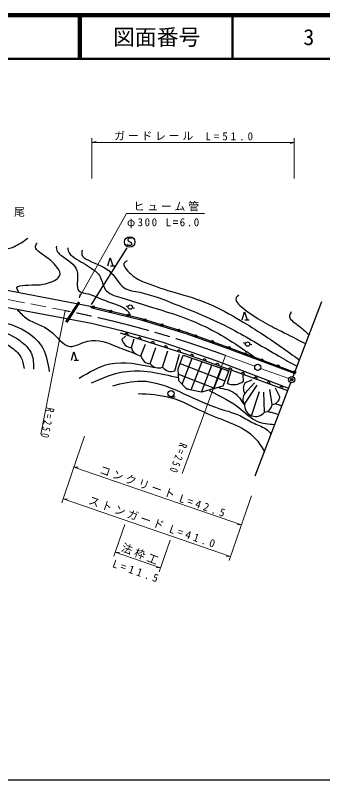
# Model space of a CAD drawing. Units: millimetres, scale not verified. Extents: x 40000 to 680000, y 20000 to 380000.
# Drawn here: x 494214 to 564678, y 205000 to 380000 of the extents above; entities that cross this region are included whole.
import ezdxf
from ezdxf.enums import TextEntityAlignment as Align

# ---------------------------------------------------------------- set-up
doc = ezdxf.new("R2010")
doc.units = ezdxf.units.MM
doc.header["$LTSCALE"] = 1000
doc.header["$PDMODE"] = 32
doc.header["$PDSIZE"] = 500
doc.linetypes.add('CHAIN', pattern=[18.5, 12, -1.5, 3.5, -1.5])
for name, color, linetype, lineweight in [('M-BGD', 7, 'Continuous', 25), ('M-BMK', 2, 'CHAIN', 13), ('M-BMK-SRVR', 3, 'Continuous', 25), ('M-STR-HTXT', 7, 'Continuous', 13), ('M-STR-STRC', 7, 'Continuous', 25), ('M-TTL', 2, 'Continuous', 140), ('M-TTL-BAND', 7, 'Continuous', 25), ('M-TTL-LINE', 7, 'Continuous', 50)]:
    doc.layers.add(name, color=color, linetype=linetype, lineweight=lineweight)
for name, color, linetype in [('M-BMK-HTXT', 7, 'Continuous'), ('M-OTRS', 6, 'Continuous'), ('M-TTL-TXT', 7, 'Continuous')]:
    doc.layers.add(name, color=color, linetype=linetype)
doc.styles.add('ＭＳ ゴシック', font='')
doc.styles.get('ＭＳ ゴシック').set_extended_font_data('MS Gothic')

msp = doc.modelspace()

# ---------------------------------------------------------------- hatches: boundary and pattern name
at = {"layer": 'M-BGD'}
h = msp.add_hatch(dxfattribs=at)
h.set_pattern_fill('USER', color=256, style=0, pattern_type=2)
h.set_pattern_definition([(248.7476, (325074, -131666), (2236.782, -869.945), []), (158.7476, (325074, -131666), (-869.945, -2236.782), [])])
h.paths.add_polyline_path([(532667, 302223), (543153, 298570), (541795, 295077), (536930, 293731), (533566, 294440), (531715, 296303), (531568, 299035)])

# ---------------------------------------------------------------- linework, layer by layer
for p, q in [((516062, 322606), (517050, 322608)), ((505828, 309801), (508787, 314406)), ((506071, 309645), (509030, 314250)), ((520104, 313304), (519633, 313397)), ((511771, 313058), (512051, 312989)), ((512051, 312989), (522768, 310362)), ((521034, 313070), (521493, 312929)), ((522768, 310362), (533267, 307183)), ((546863, 310246), (547851, 310247)), ((518651, 305784), (519504, 306504)), ((533267, 307183), (543135, 303669)), ((520823, 303924), (521490, 305942)), ((522995, 302063), (524094, 304739)), ((547009, 304868), (546547, 304997)), ((547948, 304679), (548424, 304619)), ((525167, 300202), (526391, 303962)), ((527989, 299415), (529213, 303175)), ((543135, 303669), (558139, 298103)), ((507737, 301049), (508725, 301051)), ((530811, 298628), (531825, 302392)), ((542837, 295677), (543731, 298602)), ((546524, 296240), (546444, 297607)), ((558139, 298103), (558409, 298003)), ((546841, 293450), (549039, 295879)), ((546939, 295917), (548525, 296518)), ((546743, 290983), (549659, 295342)), ((553097, 290867), (552582, 294343)), ((554862, 292621), (553848, 294635)), ((529907, 292642), (530857, 292645)), ((548375, 288327), (550157, 293862)), ((551331, 289114), (551206, 293738))]:
    msp.add_line(p, q, dxfattribs=at)
for points in [[(515416, 322605), (515982, 324506), (516556, 322607)], [(389014, 277603), (408115, 289758), (412605, 293054), (417446, 297258), (421169, 301482), (425059, 307225), (428824, 311262), (433430, 315792), (437048, 318310), (441104, 320589), (445653, 322029), (450884, 322902), (455780, 323182), (463122, 323001), (470853, 321845), (483120, 318851), (512198, 313289), (522811, 310695), (533373, 307456), (543184, 303954), (558201, 298264)], [(411149, 286453), (411001, 286700), (416127, 289507), (420710, 293388), (424343, 297487), (429095, 303142), (435508, 309907), (439806, 313168), (445740, 316159), (451045, 317930), (457719, 319038), (464873, 318953), (472003, 317546), (483910, 314731), (511706, 309528), (518498, 307854), (527793, 305268), (540428, 300889), (556815, 294655)], [(511771, 313058), (511693, 313077), (511647, 313098), (511596, 313142), (511564, 313180), (511545, 313226), (511530, 313292), (511532, 313343), (511539, 313372)], [(546217, 310245), (546785, 312146), (547357, 310246)], [(518234, 307318), (533190, 302521), (544928, 298384), (556613, 294127)], [(520110, 306716), (520109, 306817), (520088, 306908), (520036, 307008), (519975, 307079), (519893, 307138), (519771, 307177), (519670, 307176), (519579, 307155), (519478, 307103), (519408, 307042), (519349, 306960)], [(523102, 305757), (523100, 305858), (523079, 305949), (523027, 306049), (522966, 306119), (522884, 306179), (522762, 306218), (522661, 306217), (522570, 306196), (522470, 306144), (522400, 306083), (522340, 306001)], [(526093, 304797), (526092, 304899), (526070, 304989), (526019, 305090), (525957, 305160), (525875, 305220), (525754, 305259), (525652, 305258), (525562, 305237), (525461, 305185), (525391, 305123), (525331, 305042)], [(507091, 301048), (507658, 302949), (508231, 301050)], [(529084, 303838), (529083, 303939), (529062, 304030), (529010, 304131), (528948, 304201), (528867, 304261), (528745, 304300), (528644, 304299), (528553, 304277), (528452, 304226), (528382, 304164), (528322, 304082)], [(532075, 302879), (532074, 302980), (532053, 303071), (532001, 303171), (531940, 303242), (531858, 303301), (531736, 303340), (531635, 303339), (531544, 303318), (531443, 303266), (531373, 303205), (531314, 303123)], [(535035, 301871), (535036, 301972), (535018, 302064), (534969, 302166), (534909, 302238), (534829, 302300), (534709, 302342), (534607, 302344), (534516, 302325), (534414, 302277), (534342, 302217), (534280, 302137)], [(537969, 300837), (537971, 300938), (537952, 301029), (537903, 301131), (537844, 301203), (537764, 301265), (537643, 301308), (537542, 301310), (537451, 301291), (537348, 301242), (537277, 301183), (537215, 301103)], [(540903, 299803), (540905, 299904), (540887, 299995), (540838, 300097), (540778, 300169), (540698, 300231), (540578, 300274), (540476, 300275), (540385, 300257), (540283, 300208), (540211, 300148), (540149, 300068)], [(543838, 298768), (543840, 298869), (543821, 298961), (543772, 299063), (543713, 299135), (543633, 299197), (543512, 299239), (543411, 299241), (543319, 299222), (543217, 299174), (543146, 299114), (543083, 299034)], [(546764, 297715), (546767, 297816), (546750, 297908), (546702, 298010), (546643, 298083), (546564, 298146), (546443, 298190), (546342, 298192), (546251, 298175), (546148, 298127), (546076, 298068), (546013, 297989)], [(549686, 296651), (549689, 296752), (549671, 296844), (549623, 296946), (549564, 297019), (549485, 297082), (549365, 297125), (549264, 297128), (549172, 297110), (549069, 297063), (548997, 297004), (548934, 296925)], [(552607, 295587), (552610, 295688), (552592, 295779), (552544, 295882), (552486, 295955), (552406, 296017), (552286, 296061), (552185, 296064), (552093, 296046), (551991, 295999), (551918, 295940), (551855, 295861)], [(555528, 294523), (555531, 294624), (555513, 294715), (555466, 294818), (555407, 294890), (555328, 294953), (555207, 294997), (555106, 295000), (555015, 294982), (554912, 294934), (554840, 294876), (554777, 294796)]]:
    msp.add_lwpolyline(points, dxfattribs=at)
msp.add_lwpolyline([(532667, 302223), (543153, 298570), (541795, 295077), (536930, 293731), (533566, 294440), (531715, 296303), (531568, 299035)], close=True, dxfattribs=at)
for centre, radius in [((512110, 313232), 250), ((512110, 313232), 150), ((512110, 313232), 50), ((520575, 313210), 500), ((516054, 312265), 250), ((516054, 312265), 150), ((516054, 312265), 50), ((519997, 311299), 250), ((519997, 311299), 150), ((519997, 311299), 50), ((523937, 310269), 250), ((523937, 310269), 150), ((523937, 310269), 50), ((527822, 309093), 250), ((527822, 309093), 150), ((527822, 309093), 50), ((531708, 307917), 250), ((531708, 307917), 150), ((531708, 307917), 50), ((535570, 306629), 250), ((535570, 306629), 150), ((535570, 306629), 50), ((539394, 305266), 250), ((539394, 305266), 150), ((539394, 305266), 50), ((547472, 304740), 500), ((543219, 303904), 250), ((543222, 303903), 250), ((543219, 303904), 150), ((543222, 303903), 150), ((543219, 303904), 50), ((543222, 303903), 50), ((546973, 302512), 250), ((546973, 302512), 150), ((546973, 302512), 50), ((550724, 301120), 250), ((550724, 301120), 150), ((550724, 301120), 50), ((554475, 299729), 250), ((554475, 299729), 150), ((554475, 299729), 50), ((558226, 298337), 250), ((558226, 298337), 150), ((558226, 298337), 50), ((529905, 293364), 722)]:
    msp.add_circle(centre, radius, dxfattribs=at)
for centre, radius, start, end in [((520977, 306302), 2383, 192.5451, 266.28491), ((523149, 304441), 2383, 192.5451, 266.28491), ((525321, 302581), 2383, 192.5451, 266.28491), ((527114, 301731), 2475, 218.12994, 290.70355), ((529936, 300944), 2475, 218.12994, 290.70355), ((544170, 299302), 3863, 249.81055, 307.54703), ((548534, 294619), 2057, 140.86243, 214.60223), ((548437, 292152), 2057, 140.86243, 214.60223), ((552810, 292921), 2074, 277.9364, 351.67621), ((549511, 290855), 2771, 177.33923, 245.80164), ((551045, 291167), 2074, 277.9364, 351.67621), ((549289, 290843), 2676, 250.04529, 319.74789)]:
    msp.add_arc(centre, radius, start, end, dxfattribs=at)
for points, knots in [([(472246, 321600), (472778, 321886), (473310, 322173), (473733, 322589), (474587, 323429), (474998, 324798), (475877, 325488), (476802, 326215), (478247, 326189), (479617, 326153), (482759, 326178), (485553, 326135), (488544, 326216), (490349, 326265), (492225, 326360), (493869, 327022), (495032, 327491), (496079, 328244), (497126, 328997)], [0, 0, 0, 0, 1, 1, 1, 2, 2, 2, 3, 3, 3, 4, 4, 4, 5, 5, 5, 6, 6, 6, 6]), ([(495035, 316606), (494795, 316988), (494556, 317370), (494601, 317631), (494682, 318092), (495650, 318177), (496476, 318218), (498726, 318330), (499929, 318116), (501796, 318742), (503049, 319097), (504435, 319830), (504489, 320783), (504527, 321402), (504005, 322133), (503451, 322723), (502528, 323798), (501678, 324415), (500447, 325264), (499670, 325799), (498742, 326427), (498843, 327157), (498878, 327411), (499037, 327676), (499197, 327942)], [0, 0, 0, 0, 1, 1, 1, 2, 2, 2, 3, 3, 3, 4, 4, 4, 5, 5, 5, 6, 6, 6, 7, 7, 7, 8, 8, 8, 8]), ([(503639, 327183), (503618, 326950), (503598, 326718), (503626, 326505), (503740, 325662), (504622, 325111), (505455, 324551), (506901, 323579), (508200, 322582), (508440, 320993), (508697, 319604), (508008, 317697), (508818, 316919), (509280, 316484), (510211, 316405), (511008, 316201), (511782, 315987), (512445, 315658), (513139, 315371), (514319, 314898), (515477, 314447), (516730, 314006), (518008, 313556), (519385, 313116), (520141, 312079), (520307, 311851), (520443, 311594), (520579, 311337)], [0, 0, 0, 0, 1, 1, 1, 2, 2, 2, 3, 3, 3, 4, 4, 4, 5, 5, 5, 6, 6, 6, 7, 7, 7, 8, 8, 8, 9, 9, 9, 9]), ([(506229, 326740), (506248, 326507), (506266, 326274), (506330, 326060), (506526, 325401), (507151, 324925), (507770, 324508), (509096, 323616), (510395, 322999), (511625, 322121), (512451, 321592), (513225, 320957), (513678, 320107), (514165, 319210), (514272, 318055), (514812, 317261), (515525, 316209), (516994, 315790), (518393, 315388), (521785, 314315), (524859, 313408), (527999, 312387), (532450, 311106), (536758, 309375), (540776, 307126), (542536, 306140), (544240, 305055), (545915, 303930), (546964, 303225), (548002, 302504), (549039, 301782)], [0, 0, 0, 0, 1, 1, 1, 2, 2, 2, 3, 3, 3, 4, 4, 4, 5, 5, 5, 6, 6, 6, 7, 7, 7, 8, 8, 8, 9, 9, 9, 10, 10, 10, 10]), ([(509542, 326234), (509470, 325890), (509398, 325545), (509463, 325251), (509595, 324653), (510296, 324266), (510976, 323932), (512981, 322949), (514805, 322432), (516153, 321069), (517264, 320036), (517959, 318443), (519165, 317631), (520169, 316978), (521501, 316827), (522776, 316580), (525695, 315960), (528353, 314877), (531029, 313784), (535675, 312048), (540246, 310084), (544617, 307753), (547985, 305957), (551233, 303944), (554540, 302035), (555932, 301232), (557334, 300446), (558737, 299661)], [0, 0, 0, 0, 1, 1, 1, 2, 2, 2, 3, 3, 3, 4, 4, 4, 5, 5, 5, 6, 6, 6, 7, 7, 7, 8, 8, 8, 9, 9, 9, 9]), ([(519840, 323784), (519620, 323666), (519400, 323547), (519268, 323399), (518693, 322762), (519749, 321595), (520688, 320775), (521970, 319656), (523035, 319184), (524210, 318733), (526458, 317875), (528622, 317185), (530836, 316521), (533475, 315793), (536086, 315012), (538585, 313950), (541090, 312908), (543462, 311543), (545803, 310146), (547576, 309088), (549331, 308013), (551053, 306886), (553858, 305052), (556576, 303082), (559294, 301112)], [0, 0, 0, 0, 1, 1, 1, 2, 2, 2, 3, 3, 3, 4, 4, 4, 5, 5, 5, 6, 6, 6, 7, 7, 7, 8, 8, 8, 8]), ([(471722, 317548), (472064, 317255), (472406, 316963), (472780, 316737), (473881, 316073), (475265, 315983), (476545, 315652), (478355, 315183), (479957, 314235), (481588, 313356), (482494, 312884), (483396, 312403), (484331, 312006), (486370, 311106), (488531, 310563), (490734, 309968), (492989, 309333), (495235, 308623), (497182, 307308), (498530, 306398), (499734, 305199), (500501, 303801), (501380, 302197), (501682, 300330), (501985, 298464)], [0, 0, 0, 0, 1, 1, 1, 2, 2, 2, 3, 3, 3, 4, 4, 4, 5, 5, 5, 6, 6, 6, 7, 7, 7, 8, 8, 8, 8]), ([(446961, 316288), (447301, 316058), (447642, 315829), (448007, 315692), (448938, 315342), (450024, 315595), (451083, 315732), (453533, 316047), (455845, 315735), (458192, 315505), (460595, 315345), (462989, 315102), (465387, 314797), (468147, 314468), (470927, 314116), (473528, 313206), (476450, 312140), (479125, 310311), (482110, 309493), (484397, 308825), (486833, 308723), (489243, 308209), (491335, 307715), (493340, 306896), (495154, 305602), (496357, 304743), (497476, 303675), (497978, 302378), (498377, 301350), (498387, 300178), (498397, 299006)], [0, 0, 0, 0, 1, 1, 1, 2, 2, 2, 3, 3, 3, 4, 4, 4, 5, 5, 5, 6, 6, 6, 7, 7, 7, 8, 8, 8, 9, 9, 9, 10, 10, 10, 10]), ([(545344, 315973), (545131, 315753), (544918, 315533), (544824, 315305), (544517, 314563), (545469, 313737), (546364, 313017), (549716, 310323), (552272, 309121), (555192, 307658), (556947, 306778), (558834, 305804), (560720, 304829)], [0, 0, 0, 0, 1, 1, 1, 2, 2, 2, 3, 3, 3, 4, 4, 4, 4]), ([(435000, 307825), (437849, 309532), (440698, 311239), (443782, 312353), (447189, 313583), (450881, 314090), (454549, 314133), (458961, 314186), (463337, 313567), (467567, 312426), (471877, 311183), (475985, 309395), (480370, 308576), (482081, 308226), (483823, 308027), (485550, 307634), (488212, 306977), (490721, 305797), (493057, 304164), (494028, 303485), (494968, 302729), (495498, 301746), (495917, 300970), (496079, 300052), (496242, 299134)], [0, 0, 0, 0, 1, 1, 1, 2, 2, 2, 3, 3, 3, 4, 4, 4, 5, 5, 5, 6, 6, 6, 7, 7, 7, 8, 8, 8, 8]), ([(494728, 312494), (495438, 311783), (496148, 311072), (496952, 310533), (498548, 309462), (500516, 309068), (502155, 307782), (503785, 306503), (505089, 304343), (506778, 304195), (508019, 304108), (509446, 305066), (510868, 305419), (513161, 305988), (515440, 304983), (517624, 304109), (518996, 303560), (520329, 303063), (521663, 302567)], [0, 0, 0, 0, 1, 1, 1, 2, 2, 2, 3, 3, 3, 4, 4, 4, 5, 5, 5, 6, 6, 6, 6]), ([(557476, 312079), (557297, 311815), (557119, 311550), (557066, 311296), (556901, 310502), (557966, 309812), (558835, 309173), (559940, 308360), (560727, 307629), (561514, 306897)], [0, 0, 0, 0, 1, 1, 1, 2, 2, 2, 3, 3, 3, 3]), ([(508849, 296926), (511154, 298291), (513459, 299657), (515914, 300186), (519145, 300883), (522634, 300130), (526124, 299378)], [0, 0, 0, 0, 1, 1, 1, 2, 2, 2, 2]), ([(511675, 295869), (514106, 296917), (516538, 297965), (519041, 298379), (523111, 299052), (527369, 298047), (531626, 297041)], [0, 0, 0, 0, 1, 1, 1, 2, 2, 2, 2]), ([(516557, 295203), (518751, 295753), (520945, 296304), (523129, 296269), (526093, 296222), (529037, 295097), (531835, 293850), (534634, 292601), (537285, 291230), (540130, 290252), (542038, 289581), (544036, 289136), (545856, 288283), (546895, 287763), (547861, 287092), (548932, 286588), (549965, 286103), (551094, 285773), (551955, 285064), (552262, 284811), (552534, 284510), (552807, 284209)], [0, 0, 0, 0, 1, 1, 1, 2, 2, 2, 3, 3, 3, 4, 4, 4, 5, 5, 5, 6, 6, 6, 7, 7, 7, 7]), ([(538646, 294083), (541205, 292839), (543764, 291595), (546011, 289766), (547223, 288778), (548344, 287621), (549713, 287026), (550892, 286513), (552255, 286418), (553618, 286324)], [0, 0, 0, 0, 1, 1, 1, 2, 2, 2, 3, 3, 3, 3]), ([(540777, 294760), (542122, 294500), (543467, 294240), (544483, 293505), (545367, 292866), (546003, 291866), (546638, 290867)], [0, 0, 0, 0, 1, 1, 1, 2, 2, 2, 2]), ([(522392, 293401), (524872, 293283), (527351, 293164), (529664, 292534), (532655, 291718), (535365, 290047), (538351, 288759), (542205, 287097), (546516, 286075), (549208, 283137), (549992, 282281), (550638, 281263), (551285, 280245)], [0, 0, 0, 0, 1, 1, 1, 2, 2, 2, 3, 3, 3, 4, 4, 4, 4]), ([(553873, 291074), (554081, 291019), (554289, 290965), (554491, 290893), (554749, 290800), (554996, 290679), (555243, 290557)], [0, 0, 0, 0, 1, 1, 1, 2, 2, 2, 2]), ([(551977, 289357), (552277, 289277), (552577, 289197), (552876, 289115), (553423, 288965), (553967, 288808), (554511, 288651)], [0, 0, 0, 0, 1, 1, 1, 2, 2, 2, 2])]:
    msp.add_open_spline(points, degree=3, knots=knots, dxfattribs=at)
at = {"layer": 'M-BMK'}
for p, q in [((466396, 320041), (505611, 312395)), ((542387, 302130), (549151, 299647)), ((550436, 299176), (556873, 296813))]:
    msp.add_line(p, q, dxfattribs=at)
msp.add_arc((459682, 76831), 240000, 69.84229, 78.96735, dxfattribs=at)
at = {"layer": 'M-BMK-SRVR'}
for p, q in [((564389, 314388), (557807, 297237)), ((557291, 295893), (549089, 274522))]:
    msp.add_line(p, q, dxfattribs=at)
for centre in [(549788, 299414), (557549, 296565)]:
    msp.add_circle(centre, 700, dxfattribs=at)
at = {"layer": 'M-OTRS'}
msp.add_point((557549, 296565), dxfattribs=at)
at = {"layer": 'M-STR-HTXT'}
for p, q in [((511771, 342639), (511771, 351837)), ((558139, 351837), (558139, 342639)), ((511771, 350877), (512721, 351143)), ((511771, 350877), (558139, 350877)), ((558139, 350877), (557189, 350611)), ((508884, 315309), (509118, 316268)), ((505611, 312395), (500099, 284128)), ((532463, 275094), (542387, 302130)), ((510094, 283633), (507356, 275665)), ((507668, 276573), (546047, 263383)), ((507668, 276573), (508653, 276516)), ((507356, 275665), (504860, 268402)), ((545735, 262475), (548318, 269991)), ((505172, 269310), (543551, 256120)), ((505172, 269310), (506156, 269253)), ((516834, 256166), (519331, 263429)), ((546047, 263383), (545062, 263440)), ((545735, 262475), (543239, 255212)), ((529694, 259867), (527198, 252604)), ((517146, 257074), (527510, 253512)), ((517146, 257074), (518131, 257017)), ((543551, 256120), (542566, 256177)), ((527510, 253512), (526525, 253569))]:
    msp.add_line(p, q, dxfattribs=at)
msp.add_lwpolyline([(508884, 315309), (519739, 334639), (537581, 334639)], dxfattribs=at)
at = {"layer": 'M-STR-STRC'}
msp.add_line((519779, 326750), (511574, 313816), dxfattribs=at)
msp.add_lwpolyline([(520828, 328870), (520732, 328966), (520540, 329014), (520348, 329014), (520060, 328870), (520012, 328582), (520108, 328342), (520780, 327958), (520876, 327718), (520828, 327430), (520588, 327286), (520252, 327286), (519964, 327430), (519868, 327574)], dxfattribs=at)
msp.add_circle((520444, 328102), 1200, dxfattribs=at)
at = {"layer": 'M-TTL'}
msp.add_line((680000, 380000), (40000, 380000), dxfattribs=at)
at = {"layer": 'M-TTL-BAND'}
msp.add_line((40000, 205000), (579000, 205000), dxfattribs=at)
at = {"layer": 'M-TTL-LINE'}
for p, q in [((508747, 380000), (508747, 370000)), ((509247, 380000), (509247, 370000)), ((543997, 380000), (543997, 370000)), ((40000, 370000), (680000, 370000))]:
    msp.add_line(p, q, dxfattribs=at)

# ---------------------------------------------------------------- texts
at = {"layer": 'M-BMK-HTXT', "insert": (485622, 333870), "char_height": 1833, "attachment_point": 7, "style": 'ＭＳ ゴシック'}
msp.add_mtext('\\T1.66;中笹尾', dxfattribs=at)
at = {"layer": 'M-STR-HTXT', "char_height": 1833, "attachment_point": 7, "style": 'ＭＳ ゴシック'}
for s, insert in [('\\T1.25;ガードレール', (516879, 351357)), ('\\T1.55;L=51.0', (537795, 351357)), ('\\T1.25;ヒューム管', (521333, 335119)), ('\\T1.29;φ300\\~L=6.0', (519807, 331219))]:
    msp.add_mtext(s, dxfattribs=dict(at, insert=insert))
for s, insert, rotation in [('\\T1.5;\\W0.8;R=250', (501397, 290341), 258.8), ('\\T1.5;\\W0.8;R=250', (531951, 282307), 249.8), ('\\T1.25;コンクリート', (513278, 275098), 341), ('\\T1.25;ストンガード', (510776, 268094), 340.8), ('\\T1.55;L=42.5', (531605, 268637), 341), ('\\T1.55;L=41.0', (529324, 261624), 341), ('\\T1.26;法枠工', (518256, 257231), 338.6), ('\\T1.55;L=11.5', (516312, 253682), 341)]:
    msp.add_mtext(s, dxfattribs=dict(at, insert=insert, rotation=rotation))
at = {"layer": 'M-TTL-TXT', "style": 'ＭＳ ゴシック'}
for s, p in [('図面番号', (526622, 375000)), ('3', (561497, 375000))]:
    msp.add_text(s, height=3666, dxfattribs=at).set_placement(p, align=Align.MIDDLE_CENTER)

doc.saveas('drawing.dxf')
